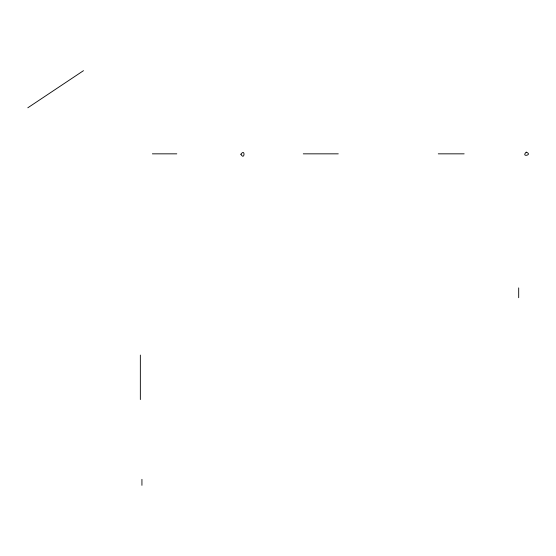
<?xml version="1.0" encoding="UTF-8"?>
<svg xmlns="http://www.w3.org/2000/svg" width="556" height="556" viewBox="0 0 556 556"><rect width="100%" height="100%" fill="white"/><g stroke="black" fill="none" stroke-linecap="round" stroke-linejoin="round"><path stroke-width="0.83" d="M27.8 107.794L83.497 70.661M526.171 152.17C520.659 157.626 533.287 154.888 526.254 152.156M152.372 153.838L176.787 153.838M303.284 153.838L338.277 153.838M438.267 153.838L464.156 153.838M518.692 287.897L518.692 297.71M141.933 479.335L141.933 485.339M140.348 355.069L140.348 399.576M240.894 154.248C244.661 160.99 245.398 147.917 240.894 154.248"/></g></svg>
